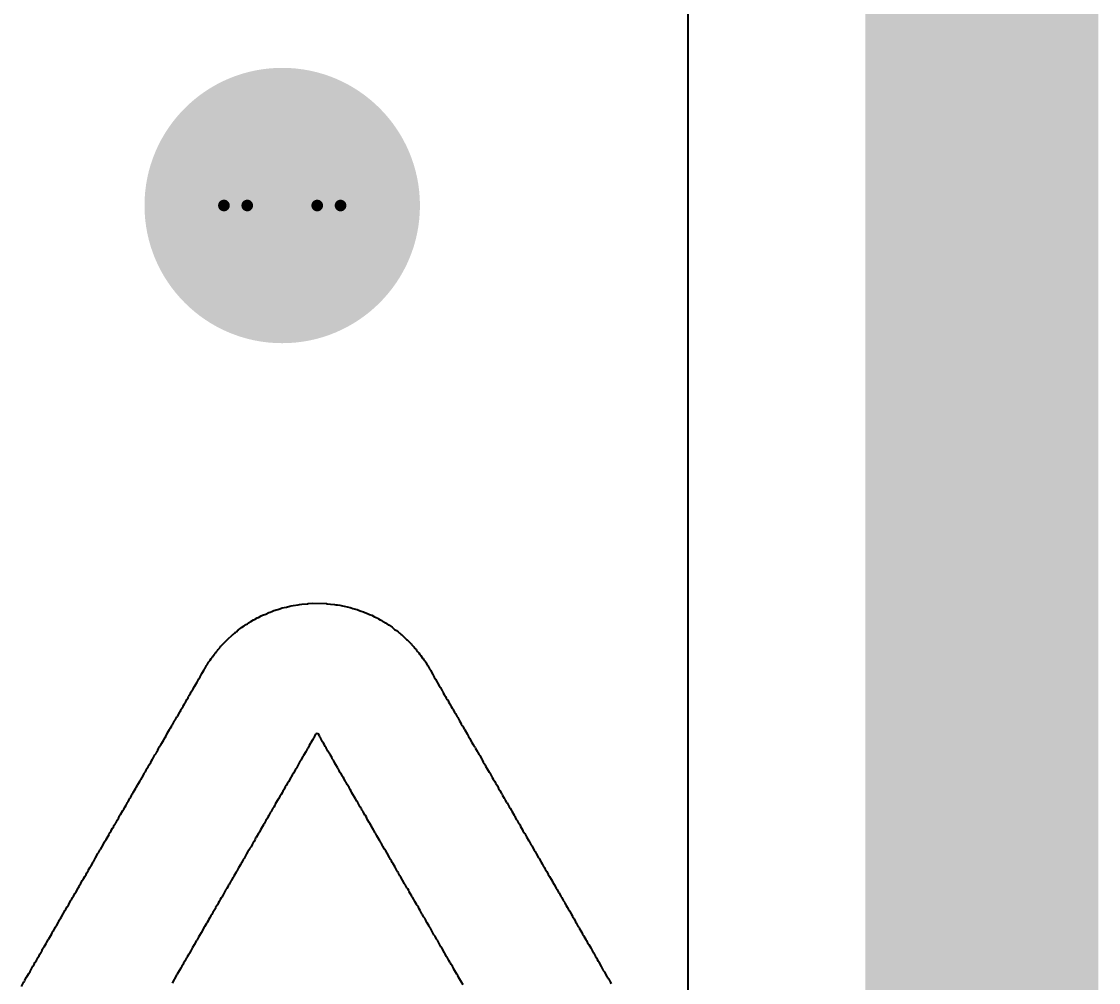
# Model space of a CAD drawing. Header units: inches. Extents: x 0 to 276, y 0 to 124.
# Drawn here: x 43.196 to 47.888, y 17.795 to 21.983 of the extents above; entities that cross this region are included whole.
import ezdxf

# ---------------------------------------------------------------- set-up
doc = ezdxf.new("R2010")
doc.units = ezdxf.units.IN
for name, color, linetype in [('Bottom Layer', 5, 'Continuous'), ('Bottom Overlay', 54, 'Continuous'), ('Drill Drawing', 1, 'Continuous'), ('Top Layer', 1, 'Continuous'), ('Top Overlay', 2, 'Continuous'), ('Via Holes', 16, 'Continuous')]:
    doc.layers.add(name, color=color, linetype=linetype)
doc.styles.add('Arial', font='', dxfattribs={"height": 0.2})
doc.styles.get('Arial').set_extended_font_data('Arial')

msp = doc.modelspace()

# ---------------------------------------------------------------- hatches: boundary and pattern name
at = {"layer": 'Bottom Layer'}
h = msp.add_hatch(color=5, dxfattribs=at)
edge = h.paths.add_edge_path()
edge.add_arc((44.332, 21.1811), 0.6, 0, 360)
at = {"layer": 'Top Layer'}
h = msp.add_hatch(color=1, dxfattribs=at)
edge = h.paths.add_edge_path()
edge.add_arc((44.332, 21.1811), 0.6, 0, 360)
at = {"layer": 'Via Holes'}
h = msp.add_hatch(color=7, dxfattribs=at)
edge = h.paths.add_edge_path()
edge.add_arc((44.332, 21.1811), 0.3, 0, 360)

# ---------------------------------------------------------------- linework, layer by layer
at = {"layer": 'Bottom Layer'}
msp.add_line((46.099, 37.4927), (46.099, 17.4082), dxfattribs=at)
msp.add_lwpolyline([(47.38, 16.0462, 1.016, 1.016, 0), (47.38, 38.7627, 1.016, 1.016, 0)], format="xyseb", dxfattribs=at)
at = {"layer": 'Drill Drawing'}
for points in [[(44.586, 21.1811, 0.0508, 0.0508, 1), (44.078, 21.1811, 0.0508, 0.0508, 1)], [(44.4844, 21.1811, 0.0508, 0.0508, 1), (44.1796, 21.1811, 0.0508, 0.0508, 1)], [(44.0653, 21.1811, 0.0254, 0.0254, 1), (44.0907, 21.1811, 0.0254, 0.0254, 1)], [(44.1669, 21.1811, 0.0254, 0.0254, 1), (44.1923, 21.1811, 0.0254, 0.0254, 1)], [(44.4717, 21.1811, 0.0254, 0.0254, 1), (44.4971, 21.1811, 0.0254, 0.0254, 1)], [(44.5733, 21.1811, 0.0254, 0.0254, 1), (44.5987, 21.1811, 0.0254, 0.0254, 1)]]:
    msp.add_lwpolyline(points, format="xyseb", close=True, dxfattribs=at)
at = {"layer": 'Top Overlay'}
for p, q in [((44.3213, 19.4227), (44.3315, 19.4272)), ((44.3315, 19.4272), (44.3405, 19.4294)), ((44.3405, 19.4294), (44.3511, 19.4311)), ((44.3511, 19.4311), (44.3646, 19.4345)), ((44.3646, 19.4345), (44.3708, 19.4362)), ((44.3708, 19.4362), (44.3798, 19.4384)), ((44.3798, 19.4384), (44.4017, 19.4412)), ((44.4017, 19.4412), (44.4074, 19.4424)), ((44.4074, 19.4424), (44.4175, 19.4435)), ((44.4175, 19.4435), (44.4417, 19.4452)), ((44.4417, 19.4452), (44.445, 19.4463)), ((44.445, 19.4463), (44.463, 19.4474)), ((44.463, 19.4474), (44.5249, 19.4463)), ((44.5249, 19.4463), (44.5282, 19.4452)), ((44.5282, 19.4452), (44.5429, 19.444)), ((44.5429, 19.444), (44.5603, 19.4424)), ((44.5603, 19.4424), (44.5659, 19.4412)), ((44.5659, 19.4412), (44.5727, 19.4401)), ((44.5727, 19.4401), (44.5828, 19.439)), ((44.5828, 19.439), (44.5952, 19.4367)), ((44.5952, 19.4367), (44.6013, 19.435)), ((44.6013, 19.435), (44.6148, 19.4317)), ((44.6148, 19.4317), (44.6283, 19.4294)), ((44.6283, 19.4294), (44.6328, 19.4283)), ((44.6328, 19.4283), (44.6401, 19.4255)), ((44.6401, 19.4255), (44.6458, 19.4232)), ((44.2111, 19.3766), (44.2134, 19.3788)), ((44.2134, 19.3788), (44.2156, 19.3799)), ((44.2156, 19.3799), (44.2224, 19.3844)), ((44.2224, 19.3844), (44.2286, 19.3861)), ((44.2286, 19.3861), (44.2398, 19.3929)), ((44.2398, 19.3929), (44.246, 19.3957)), ((44.246, 19.3957), (44.2601, 19.4007)), ((44.2601, 19.4007), (44.2741, 19.4069)), ((44.2741, 19.4069), (44.2797, 19.4092)), ((44.2797, 19.4092), (44.287, 19.412)), ((44.287, 19.412), (44.296, 19.4154)), ((44.296, 19.4154), (44.3017, 19.4176)), ((44.3017, 19.4176), (44.3062, 19.4187)), ((44.3062, 19.4187), (44.3123, 19.4204)), ((44.3123, 19.4204), (44.3213, 19.4227)), ((44.6458, 19.4232), (44.6508, 19.4215)), ((44.6508, 19.4215), (44.6581, 19.4199)), ((44.6581, 19.4199), (44.6643, 19.4182)), ((44.6643, 19.4182), (44.6756, 19.4137)), ((44.6756, 19.4137), (44.6862, 19.4097)), ((44.6862, 19.4097), (44.6919, 19.4075)), ((44.6919, 19.4075), (44.7042, 19.403)), ((44.7042, 19.403), (44.7115, 19.3991)), ((44.7115, 19.3991), (44.7222, 19.3951)), ((44.7222, 19.3951), (44.7335, 19.3884)), ((44.7335, 19.3884), (44.7481, 19.3828)), ((44.7481, 19.3828), (44.7498, 19.3811)), ((44.7498, 19.3811), (44.752, 19.3799)), ((44.752, 19.3799), (44.7588, 19.3754)), ((44.1324, 19.3237), (44.1392, 19.3305)), ((44.1392, 19.3305), (44.1414, 19.3316)), ((44.1414, 19.3316), (44.1493, 19.3372)), ((44.1493, 19.3372), (44.1527, 19.3406)), ((44.1527, 19.3406), (44.1549, 19.3417)), ((44.1549, 19.3417), (44.1656, 19.349)), ((44.1656, 19.349), (44.1707, 19.353)), ((44.1707, 19.353), (44.1808, 19.3586)), ((44.1808, 19.3586), (44.183, 19.3608)), ((44.183, 19.3608), (44.1853, 19.362)), ((44.1853, 19.362), (44.1954, 19.3676)), ((44.1954, 19.3676), (44.2066, 19.3754)), ((44.2066, 19.3754), (44.2111, 19.3766)), ((44.7588, 19.3754), (44.7633, 19.3743)), ((44.7633, 19.3743), (44.7655, 19.3721)), ((44.7655, 19.3721), (44.7678, 19.3709)), ((44.7678, 19.3709), (44.77, 19.3687)), ((44.77, 19.3687), (44.7723, 19.3676)), ((44.7723, 19.3676), (44.7824, 19.362)), ((44.7824, 19.362), (44.7936, 19.3541)), ((44.7936, 19.3541), (44.7959, 19.353)), ((44.7959, 19.353), (44.8105, 19.3428)), ((44.8105, 19.3428), (44.8127, 19.3417)), ((44.8127, 19.3417), (44.8189, 19.3367)), ((44.8189, 19.3367), (44.8217, 19.3338)), ((44.8217, 19.3338), (44.8296, 19.3293)), ((44.0745, 19.2714), (44.0931, 19.29)), ((44.0931, 19.29), (44.0953, 19.2911)), ((44.0953, 19.2911), (44.1133, 19.3091)), ((44.1133, 19.3091), (44.1156, 19.3102)), ((44.1156, 19.3102), (44.1178, 19.3125)), ((44.1178, 19.3125), (44.1201, 19.3136)), ((44.1201, 19.3136), (44.1257, 19.3192)), ((44.1257, 19.3192), (44.1279, 19.3203)), ((44.1279, 19.3203), (44.1302, 19.3226)), ((44.1302, 19.3226), (44.1324, 19.3237)), ((44.8296, 19.3293), (44.8364, 19.3226)), ((44.8364, 19.3226), (44.8386, 19.3215)), ((44.8386, 19.3215), (44.8409, 19.3192)), ((44.8409, 19.3192), (44.8431, 19.3181)), ((44.8431, 19.3181), (44.8487, 19.3125)), ((44.8487, 19.3125), (44.851, 19.3114)), ((44.851, 19.3114), (44.8572, 19.3063)), ((44.8572, 19.3063), (44.8735, 19.29)), ((44.8735, 19.29), (44.8757, 19.2889)), ((44.8757, 19.2889), (44.8943, 19.2703)), ((44.0408, 19.2309), (44.0458, 19.2371)), ((44.0458, 19.2371), (44.0498, 19.2411)), ((44.0498, 19.2411), (44.0509, 19.2433)), ((44.0509, 19.2433), (44.0532, 19.2456)), ((44.0532, 19.2456), (44.0543, 19.2478)), ((44.0543, 19.2478), (44.0599, 19.2534)), ((44.0599, 19.2534), (44.061, 19.2557)), ((44.061, 19.2557), (44.0633, 19.2579)), ((44.0633, 19.2579), (44.0644, 19.2602)), ((44.0644, 19.2602), (44.0734, 19.2692)), ((44.0734, 19.2692), (44.0745, 19.2714)), ((44.8943, 19.2703), (44.8954, 19.2681)), ((44.8954, 19.2681), (44.9044, 19.2591)), ((44.9044, 19.2591), (44.9055, 19.2568)), ((44.9055, 19.2568), (44.9078, 19.2546)), ((44.9078, 19.2546), (44.9089, 19.2523)), ((44.9089, 19.2523), (44.9156, 19.2456)), ((44.9156, 19.2456), (44.9168, 19.2433)), ((44.9168, 19.2433), (44.9218, 19.2371)), ((44.9218, 19.2371), (44.9257, 19.2332)), ((44.0059, 19.1815), (44.0115, 19.1916)), ((44.0115, 19.1916), (44.0149, 19.195)), ((44.0149, 19.195), (44.016, 19.1972)), ((44.016, 19.1972), (44.0183, 19.1995)), ((44.0183, 19.1995), (44.0228, 19.2073)), ((44.0228, 19.2073), (44.0273, 19.2118)), ((44.0273, 19.2118), (44.0284, 19.2141)), ((44.0284, 19.2141), (44.0357, 19.2248)), ((44.0357, 19.2248), (44.0397, 19.2287)), ((44.0397, 19.2287), (44.0408, 19.2309)), ((44.9257, 19.2332), (44.9269, 19.2309)), ((44.9269, 19.2309), (44.9319, 19.2248)), ((44.9319, 19.2248), (44.9347, 19.222)), ((44.9347, 19.222), (44.9359, 19.2197)), ((44.9359, 19.2197), (44.9432, 19.209)), ((44.9432, 19.209), (44.946, 19.2062)), ((44.946, 19.2062), (44.9471, 19.204)), ((44.9471, 19.204), (44.9527, 19.1961)), ((44.9527, 19.1961), (44.9539, 19.1938)), ((44.9539, 19.1938), (44.9572, 19.1905)), ((44.9572, 19.1905), (44.964, 19.1781)), ((43.9823, 19.141), (43.9913, 19.1579)), ((43.9913, 19.1579), (43.9936, 19.1601)), ((43.9936, 19.1601), (43.9947, 19.1624)), ((43.9947, 19.1624), (44.0026, 19.177)), ((44.0026, 19.177), (44.0048, 19.1792)), ((44.0048, 19.1792), (44.0059, 19.1815)), ((44.964, 19.1781), (44.9662, 19.1758)), ((44.9662, 19.1758), (44.9674, 19.1736)), ((44.9674, 19.1736), (44.9752, 19.159)), ((44.9752, 19.159), (44.9775, 19.1567)), ((44.9775, 19.1567), (44.9876, 19.1376)), ((43.9542, 19.0915), (43.9609, 19.1039)), ((43.9609, 19.1039), (43.9688, 19.1185)), ((43.9688, 19.1185), (43.9744, 19.1264)), ((43.9744, 19.1264), (43.9823, 19.141)), ((44.9876, 19.1376), (44.9943, 19.1253)), ((44.9943, 19.1253), (45, 19.1174)), ((45, 19.1174), (45.0157, 19.0881)), ((43.9272, 19.0465), (43.9328, 19.0544)), ((43.9328, 19.0544), (43.9356, 19.0617)), ((43.9356, 19.0617), (43.9385, 19.0657)), ((43.9385, 19.0657), (43.943, 19.0724)), ((43.943, 19.0724), (43.9497, 19.0848)), ((43.9497, 19.0848), (43.9542, 19.0915)), ((45.0157, 19.0881), (45.0213, 19.0803)), ((45.0213, 19.0803), (45.0292, 19.0657)), ((45.0292, 19.0657), (45.0314, 19.0634)), ((45.0314, 19.0634), (45.0337, 19.0578)), ((45.0337, 19.0578), (45.0382, 19.0499)), ((45.0382, 19.0499), (45.0438, 19.042)), ((43.9002, 18.9971), (43.9013, 19.0016)), ((43.9013, 19.0016), (43.9058, 19.0094)), ((43.9058, 19.0094), (43.9092, 19.0128)), ((43.9092, 19.0128), (43.9115, 19.0184)), ((43.9115, 19.0184), (43.9171, 19.0285)), ((43.9171, 19.0285), (43.9216, 19.0353)), ((43.9216, 19.0353), (43.9244, 19.0426)), ((43.9244, 19.0426), (43.9261, 19.0443)), ((43.9261, 19.0443), (43.9272, 19.0465)), ((45.0438, 19.042), (45.0466, 19.0347)), ((45.0466, 19.0347), (45.0511, 19.028)), ((45.0511, 19.028), (45.0528, 19.0263)), ((45.0528, 19.0263), (45.0562, 19.0184)), ((45.0562, 19.0184), (45.0607, 19.0106)), ((45.0607, 19.0106), (45.0629, 19.0083)), ((45.0629, 19.0083), (45.0674, 18.9982)), ((43.8755, 18.9543), (43.8856, 18.9734)), ((43.8856, 18.9734), (43.8879, 18.9757)), ((43.8879, 18.9757), (43.8912, 18.9836)), ((43.8912, 18.9836), (43.8924, 18.9858)), ((43.8924, 18.9858), (43.9002, 18.9971)), ((45.0674, 18.9982), (45.0719, 18.9903)), ((45.0719, 18.9903), (45.0742, 18.9881)), ((45.0742, 18.9881), (45.0753, 18.9858)), ((45.0753, 18.9858), (45.0821, 18.9734)), ((45.0821, 18.9734), (45.0865, 18.9667)), ((45.0865, 18.9667), (45.0944, 18.9521)), ((43.844, 18.9015), (43.8507, 18.9138)), ((43.8507, 18.9138), (43.853, 18.9161)), ((43.853, 18.9161), (43.8541, 18.9183)), ((43.8541, 18.9183), (43.8631, 18.9352)), ((43.8631, 18.9352), (43.8654, 18.9375)), ((43.8654, 18.9375), (43.8732, 18.9521)), ((43.8732, 18.9521), (43.8755, 18.9543)), ((45.0944, 18.9521), (45.0967, 18.9498)), ((45.0967, 18.9498), (45.1045, 18.9352)), ((45.1045, 18.9352), (45.109, 18.9285)), ((45.109, 18.9285), (45.1119, 18.9212)), ((45.1119, 18.9212), (45.1163, 18.9144)), ((45.1163, 18.9144), (45.118, 18.9127)), ((45.118, 18.9127), (45.1192, 18.9105)), ((45.1192, 18.9105), (45.1259, 18.8981)), ((43.8159, 18.8531), (43.8215, 18.8632)), ((43.8215, 18.8632), (43.826, 18.87)), ((43.826, 18.87), (43.8328, 18.8824)), ((43.8328, 18.8824), (43.8406, 18.897)), ((43.8406, 18.897), (43.8429, 18.8992)), ((43.8429, 18.8992), (43.844, 18.9015)), ((44.4703, 18.8621), (44.4647, 18.8542)), ((44.4715, 18.8644), (44.4703, 18.8621)), ((44.476, 18.8756), (44.4715, 18.8644)), ((44.4799, 18.8784), (44.476, 18.8756)), ((44.4844, 18.8796), (44.4799, 18.8784)), ((44.49, 18.8773), (44.4844, 18.8796)), ((44.4939, 18.87), (44.49, 18.8773)), ((44.4962, 18.8644), (44.4939, 18.87)), ((44.4996, 18.8587), (44.4962, 18.8644)), ((45.1259, 18.8981), (45.1282, 18.8959)), ((45.1282, 18.8959), (45.1372, 18.879)), ((45.1372, 18.879), (45.1439, 18.8666)), ((45.1439, 18.8666), (45.1495, 18.8587)), ((43.79, 18.807), (43.7934, 18.8149)), ((43.7934, 18.8149), (43.7979, 18.8228)), ((43.7979, 18.8228), (43.8001, 18.825)), ((43.8001, 18.825), (43.8013, 18.8273)), ((43.8013, 18.8273), (43.8069, 18.8374)), ((43.8069, 18.8374), (43.8125, 18.8453)), ((43.8125, 18.8453), (43.8159, 18.8531)), ((44.4422, 18.8149), (44.4344, 18.8003)), ((44.4445, 18.8171), (44.4422, 18.8149)), ((44.4501, 18.8273), (44.4445, 18.8171)), ((44.4535, 18.8351), (44.4501, 18.8273)), ((44.4557, 18.8374), (44.4535, 18.8351)), ((44.4647, 18.8542), (44.4557, 18.8374)), ((44.5074, 18.8441), (44.4996, 18.8587)), ((44.5119, 18.8374), (44.5074, 18.8441)), ((44.5159, 18.8312), (44.5119, 18.8374)), ((44.5187, 18.8239), (44.5159, 18.8312)), ((44.5232, 18.8171), (44.5187, 18.8239)), ((44.5311, 18.8025), (44.5232, 18.8171)), ((45.1495, 18.8587), (45.1529, 18.8509)), ((45.1529, 18.8509), (45.1585, 18.8408)), ((45.1585, 18.8408), (45.163, 18.834)), ((45.163, 18.834), (45.1686, 18.8239)), ((45.1686, 18.8239), (45.172, 18.8205)), ((45.172, 18.8205), (45.1743, 18.8149)), ((45.1743, 18.8149), (45.181, 18.8025)), ((43.7625, 18.7615), (43.7664, 18.7677)), ((43.7664, 18.7677), (43.7687, 18.7699)), ((43.7687, 18.7699), (43.7777, 18.7868)), ((43.7777, 18.7868), (43.7822, 18.7935)), ((43.7822, 18.7935), (43.7844, 18.7991)), ((43.7844, 18.7991), (43.79, 18.807)), ((44.422, 18.78), (44.413, 18.7632)), ((44.4231, 18.7823), (44.422, 18.78)), ((44.4254, 18.7845), (44.4231, 18.7823)), ((44.4344, 18.8003), (44.4254, 18.7845)), ((44.5367, 18.7947), (44.5311, 18.8025)), ((44.5417, 18.7851), (44.5367, 18.7947)), ((44.549, 18.7744), (44.5417, 18.7851)), ((44.5502, 18.7699), (44.549, 18.7744)), ((44.5547, 18.7632), (44.5502, 18.7699)), ((45.181, 18.8025), (45.1844, 18.7969)), ((45.1844, 18.7969), (45.19, 18.7868)), ((45.19, 18.7868), (45.1923, 18.7845)), ((45.1923, 18.7845), (45.2012, 18.7677)), ((45.2012, 18.7677), (45.2035, 18.7654)), ((43.736, 18.7126), (43.7394, 18.7204)), ((43.7394, 18.7204), (43.7439, 18.7283)), ((43.7439, 18.7283), (43.7484, 18.7351)), ((43.7484, 18.7351), (43.7507, 18.7407)), ((43.7507, 18.7407), (43.7518, 18.7429)), ((43.7518, 18.7429), (43.7597, 18.7542)), ((43.7597, 18.7542), (43.7625, 18.7615)), ((44.3894, 18.7238), (44.3804, 18.7069)), ((44.3905, 18.7261), (44.3894, 18.7238)), ((44.3939, 18.7294), (44.3905, 18.7261)), ((44.4017, 18.744), (44.3939, 18.7294)), ((44.4107, 18.7609), (44.4017, 18.744)), ((44.413, 18.7632), (44.4107, 18.7609)), ((44.5614, 18.7508), (44.5547, 18.7632)), ((44.5659, 18.744), (44.5614, 18.7508)), ((44.5727, 18.7317), (44.5659, 18.744)), ((44.5738, 18.7294), (44.5727, 18.7317)), ((44.576, 18.7272), (44.5738, 18.7294)), ((44.5805, 18.7193), (44.576, 18.7272)), ((45.2035, 18.7654), (45.208, 18.7553)), ((45.208, 18.7553), (45.2114, 18.7497)), ((45.2114, 18.7497), (45.217, 18.7418)), ((45.217, 18.7418), (45.2181, 18.7373)), ((45.2181, 18.7373), (45.2254, 18.7266)), ((45.2254, 18.7266), (45.2333, 18.7109)), ((43.7034, 18.6575), (43.7124, 18.6743)), ((43.7124, 18.6743), (43.7147, 18.6766)), ((43.7147, 18.6766), (43.7158, 18.6788)), ((43.7158, 18.6788), (43.7214, 18.689)), ((43.7214, 18.689), (43.7271, 18.6979)), ((43.7271, 18.6979), (43.7299, 18.7053)), ((43.7299, 18.7053), (43.7316, 18.7069)), ((43.7316, 18.7069), (43.7327, 18.7092)), ((43.7327, 18.7092), (43.736, 18.7126)), ((44.3691, 18.689), (44.359, 18.6698)), ((44.3714, 18.6912), (44.3691, 18.689)), ((44.377, 18.7013), (44.3714, 18.6912)), ((44.3804, 18.7069), (44.377, 18.7013)), ((44.585, 18.7092), (44.5805, 18.7193)), ((44.5873, 18.7069), (44.585, 18.7092)), ((44.594, 18.6946), (44.5873, 18.7069)), ((44.5952, 18.6923), (44.594, 18.6946)), ((44.5974, 18.6901), (44.5952, 18.6923)), ((44.6019, 18.6822), (44.5974, 18.6901)), ((44.6064, 18.6721), (44.6019, 18.6822)), ((45.2333, 18.7109), (45.2361, 18.7081)), ((45.2361, 18.7081), (45.2372, 18.7058)), ((45.2372, 18.7058), (45.2462, 18.689)), ((45.2462, 18.689), (45.2507, 18.6811)), ((45.2507, 18.6811), (45.258, 18.6704)), ((43.6832, 18.6226), (43.6899, 18.635)), ((43.6899, 18.635), (43.6944, 18.6417)), ((43.6944, 18.6417), (43.6967, 18.6473)), ((43.6967, 18.6473), (43.7012, 18.6552)), ((43.7012, 18.6552), (43.7034, 18.6575)), ((44.3343, 18.6282), (44.3315, 18.6209)), ((44.3388, 18.635), (44.3343, 18.6282)), ((44.3455, 18.6473), (44.3388, 18.635)), ((44.3489, 18.653), (44.3455, 18.6473)), ((44.3545, 18.6631), (44.3489, 18.653)), ((44.359, 18.6698), (44.3545, 18.6631)), ((44.6086, 18.6698), (44.6064, 18.6721)), ((44.6154, 18.6575), (44.6086, 18.6698)), ((44.621, 18.6496), (44.6154, 18.6575)), ((44.6233, 18.644), (44.621, 18.6496)), ((44.6283, 18.6355), (44.6233, 18.644)), ((44.6328, 18.6288), (44.6283, 18.6355)), ((44.6356, 18.6215), (44.6328, 18.6288)), ((45.258, 18.6704), (45.2608, 18.6642)), ((45.2608, 18.6642), (45.262, 18.662)), ((45.262, 18.662), (45.2693, 18.6513)), ((45.2693, 18.6513), (45.2743, 18.6406)), ((45.2743, 18.6406), (45.28, 18.6316)), ((45.28, 18.6316), (45.2867, 18.6192)), ((43.6517, 18.5675), (43.6585, 18.5799)), ((43.6585, 18.5799), (43.6607, 18.5821)), ((43.6607, 18.5821), (43.6652, 18.5922)), ((43.6652, 18.5922), (43.6686, 18.5979)), ((43.6686, 18.5979), (43.6708, 18.6001)), ((43.6708, 18.6001), (43.672, 18.6024)), ((43.672, 18.6024), (43.6753, 18.6102)), ((43.6753, 18.6102), (43.6798, 18.6181)), ((43.6798, 18.6181), (43.6821, 18.6204)), ((43.6821, 18.6204), (43.6832, 18.6226)), ((44.314, 18.5934), (44.3062, 18.5788)), ((44.3163, 18.5956), (44.314, 18.5934)), ((44.3219, 18.6057), (44.3163, 18.5956)), ((44.327, 18.6142), (44.3219, 18.6057)), ((44.3315, 18.6209), (44.327, 18.6142)), ((44.6401, 18.6147), (44.6356, 18.6215)), ((44.6469, 18.6024), (44.6401, 18.6147)), ((44.6514, 18.5956), (44.6469, 18.6024)), ((44.657, 18.5855), (44.6514, 18.5956)), ((44.6615, 18.5788), (44.657, 18.5855)), ((45.2867, 18.6192), (45.2901, 18.6159)), ((45.2901, 18.6159), (45.2923, 18.6102)), ((45.2923, 18.6102), (45.2991, 18.5979)), ((45.2991, 18.5979), (45.3013, 18.5956)), ((45.3013, 18.5956), (45.3036, 18.59)), ((45.3036, 18.59), (45.3092, 18.5799)), ((45.3092, 18.5799), (45.3114, 18.5776)), ((43.6281, 18.527), (43.6371, 18.5439)), ((43.6371, 18.5439), (43.6416, 18.5506)), ((43.6416, 18.5506), (43.6472, 18.5608)), ((43.6472, 18.5608), (43.6517, 18.5675)), ((44.2814, 18.5371), (44.2736, 18.5225)), ((44.2837, 18.5394), (44.2814, 18.5371)), ((44.2915, 18.554), (44.2837, 18.5394)), ((44.2927, 18.5563), (44.2915, 18.554)), ((44.2949, 18.5585), (44.2927, 18.5563)), ((44.2994, 18.5664), (44.2949, 18.5585)), ((44.3017, 18.572), (44.2994, 18.5664)), ((44.3062, 18.5788), (44.3017, 18.572)), ((44.6705, 18.5619), (44.6615, 18.5788)), ((44.6716, 18.5596), (44.6705, 18.5619)), ((44.6739, 18.5574), (44.6716, 18.5596)), ((44.675, 18.5551), (44.6739, 18.5574)), ((44.6767, 18.5535), (44.675, 18.5551)), ((44.6795, 18.5461), (44.6767, 18.5535)), ((44.684, 18.5394), (44.6795, 18.5461)), ((44.6919, 18.5248), (44.684, 18.5394)), ((45.3114, 18.5776), (45.3204, 18.5608)), ((45.3204, 18.5608), (45.3249, 18.554)), ((45.3249, 18.554), (45.3306, 18.5439)), ((45.3306, 18.5439), (45.3328, 18.5416)), ((45.3328, 18.5416), (45.3418, 18.5248)), ((43.5989, 18.4787), (43.6045, 18.4865)), ((43.6045, 18.4865), (43.6067, 18.4888)), ((43.6067, 18.4888), (43.6146, 18.5034)), ((43.6146, 18.5034), (43.6191, 18.5102)), ((43.6191, 18.5102), (43.623, 18.5208)), ((43.623, 18.5208), (43.6247, 18.5225)), ((43.6247, 18.5225), (43.6259, 18.5248)), ((43.6259, 18.5248), (43.6281, 18.527)), ((44.2533, 18.4865), (44.2511, 18.4843)), ((44.2578, 18.4944), (44.2533, 18.4865)), ((44.2606, 18.5006), (44.2578, 18.4944)), ((44.2679, 18.5113), (44.2606, 18.5006)), ((44.2691, 18.5158), (44.2679, 18.5113)), ((44.2736, 18.5225), (44.2691, 18.5158)), ((44.6941, 18.5225), (44.6919, 18.5248)), ((44.6986, 18.5147), (44.6941, 18.5225)), ((44.702, 18.5068), (44.6986, 18.5147)), ((44.7042, 18.5045), (44.702, 18.5068)), ((44.711, 18.4922), (44.7042, 18.5045)), ((44.7138, 18.4871), (44.711, 18.4922)), ((44.7211, 18.4764), (44.7138, 18.4871)), ((45.3418, 18.5248), (45.3463, 18.518)), ((45.3463, 18.518), (45.3474, 18.5135)), ((45.3474, 18.5135), (45.3531, 18.5034)), ((45.3531, 18.5034), (45.3553, 18.5012)), ((45.3553, 18.5012), (45.3632, 18.4865)), ((45.3632, 18.4865), (45.3665, 18.4832)), ((43.573, 18.4326), (43.5775, 18.4393)), ((43.5775, 18.4393), (43.5786, 18.4438)), ((43.5786, 18.4438), (43.582, 18.4472)), ((43.582, 18.4472), (43.5831, 18.4494)), ((43.5831, 18.4494), (43.5854, 18.4517)), ((43.5854, 18.4517), (43.5887, 18.4596)), ((43.5887, 18.4596), (43.5932, 18.4674)), ((43.5932, 18.4674), (43.5977, 18.4742)), ((43.5977, 18.4742), (43.5989, 18.4787)), ((44.228, 18.4444), (44.2185, 18.4269)), ((44.2331, 18.4506), (44.228, 18.4444)), ((44.2342, 18.4528), (44.2331, 18.4506)), ((44.2376, 18.4607), (44.2342, 18.4528)), ((44.2421, 18.4674), (44.2376, 18.4607)), ((44.2499, 18.482), (44.2421, 18.4674)), ((44.2511, 18.4843), (44.2499, 18.482)), ((44.7222, 18.4719), (44.7211, 18.4764)), ((44.7301, 18.4607), (44.7222, 18.4719)), ((44.7312, 18.4584), (44.7301, 18.4607)), ((44.7357, 18.4483), (44.7312, 18.4584)), ((44.738, 18.4461), (44.7357, 18.4483)), ((44.7447, 18.4337), (44.738, 18.4461)), ((45.3665, 18.4832), (45.3699, 18.4753)), ((45.3699, 18.4753), (45.3744, 18.4674)), ((45.3744, 18.4674), (45.3789, 18.4607)), ((45.3789, 18.4607), (45.38, 18.4562)), ((45.38, 18.4562), (45.3873, 18.4455)), ((45.3873, 18.4455), (45.389, 18.4438)), ((45.389, 18.4438), (45.3969, 18.4292)), ((43.5404, 18.3741), (43.5516, 18.3955)), ((43.5516, 18.3955), (43.5584, 18.4078)), ((43.5584, 18.4078), (43.5651, 18.418)), ((43.5651, 18.418), (43.573, 18.4326)), ((44.2016, 18.3966), (44.196, 18.3865)), ((44.205, 18.4045), (44.2016, 18.3966)), ((44.2061, 18.4067), (44.205, 18.4045)), ((44.2078, 18.4084), (44.2061, 18.4067)), ((44.2134, 18.4174), (44.2078, 18.4084)), ((44.2162, 18.4247), (44.2134, 18.4174)), ((44.2185, 18.4269), (44.2162, 18.4247)), ((44.7492, 18.4269), (44.7447, 18.4337)), ((44.7571, 18.4123), (44.7492, 18.4269)), ((44.7582, 18.4101), (44.7571, 18.4123)), ((44.7605, 18.4078), (44.7582, 18.4101)), ((44.7616, 18.4056), (44.7605, 18.4078)), ((44.7633, 18.4039), (44.7616, 18.4056)), ((44.7655, 18.3983), (44.7633, 18.4039)), ((44.7683, 18.391), (44.7655, 18.3983)), ((45.3969, 18.4292), (45.4059, 18.4123)), ((45.4059, 18.4123), (45.4082, 18.4101)), ((45.4082, 18.4101), (45.4093, 18.4078)), ((45.4093, 18.4078), (45.4171, 18.3932)), ((45.4171, 18.3932), (45.4194, 18.391)), ((43.519, 18.3381), (43.5291, 18.3572)), ((43.5291, 18.3572), (43.5314, 18.3595)), ((43.5314, 18.3595), (43.5381, 18.3718)), ((43.5381, 18.3718), (43.5404, 18.3741)), ((44.1768, 18.355), (44.1667, 18.3359)), ((44.1825, 18.3651), (44.1768, 18.355)), ((44.187, 18.3718), (44.1825, 18.3651)), ((44.1915, 18.3797), (44.187, 18.3718)), ((44.196, 18.3865), (44.1915, 18.3797)), ((44.7706, 18.3887), (44.7683, 18.391)), ((44.7773, 18.3763), (44.7706, 18.3887)), ((44.7829, 18.3685), (44.7773, 18.3763)), ((44.7886, 18.3584), (44.7829, 18.3685)), ((44.7987, 18.3392), (44.7886, 18.3584)), ((45.4194, 18.391), (45.4295, 18.3718)), ((45.4295, 18.3718), (45.434, 18.3651)), ((45.434, 18.3651), (45.4385, 18.3572)), ((45.4385, 18.3572), (45.4486, 18.3381)), ((43.4954, 18.2976), (43.4977, 18.2999)), ((43.4977, 18.2999), (43.5078, 18.319)), ((43.5078, 18.319), (43.51, 18.3212)), ((43.51, 18.3212), (43.519, 18.3381)), ((44.151, 18.3111), (44.142, 18.2943)), ((44.1521, 18.3134), (44.151, 18.3111)), ((44.1544, 18.3156), (44.1521, 18.3134)), ((44.1622, 18.3302), (44.1544, 18.3156)), ((44.1634, 18.3325), (44.1622, 18.3302)), ((44.1667, 18.3359), (44.1634, 18.3325)), ((44.8043, 18.3314), (44.7987, 18.3392)), ((44.8077, 18.3257), (44.8043, 18.3314)), ((44.8111, 18.3179), (44.8077, 18.3257)), ((44.8144, 18.3145), (44.8111, 18.3179)), ((44.8234, 18.2976), (44.8144, 18.3145)), ((45.4486, 18.3381), (45.4509, 18.3359)), ((45.4509, 18.3359), (45.4599, 18.319)), ((45.4599, 18.319), (45.4644, 18.3122)), ((45.4644, 18.3122), (45.4722, 18.2976)), ((43.4673, 18.2493), (43.4718, 18.2572)), ((43.4718, 18.2572), (43.4774, 18.265)), ((43.4774, 18.265), (43.4802, 18.2723)), ((43.4802, 18.2723), (43.4859, 18.2813)), ((43.4859, 18.2813), (43.4875, 18.283)), ((43.4875, 18.283), (43.4887, 18.2853)), ((43.4887, 18.2853), (43.4954, 18.2976)), ((44.1184, 18.2538), (44.1116, 18.2414)), ((44.1195, 18.256), (44.1184, 18.2538)), ((44.1217, 18.2583), (44.1195, 18.256)), ((44.1307, 18.2751), (44.1217, 18.2583)), ((44.1319, 18.2774), (44.1307, 18.2751)), ((44.1341, 18.2796), (44.1319, 18.2774)), ((44.142, 18.2943), (44.1341, 18.2796)), ((44.8313, 18.283), (44.8234, 18.2976)), ((44.8324, 18.2808), (44.8313, 18.283)), ((44.8347, 18.2785), (44.8324, 18.2808)), ((44.8358, 18.2763), (44.8347, 18.2785)), ((44.838, 18.274), (44.8358, 18.2763)), ((44.8392, 18.2718), (44.838, 18.274)), ((44.8442, 18.26), (44.8392, 18.2718)), ((44.8493, 18.2538), (44.8442, 18.26)), ((44.856, 18.2414), (44.8493, 18.2538)), ((45.4722, 18.2976), (45.4745, 18.2954)), ((45.4745, 18.2954), (45.4779, 18.2875)), ((45.4779, 18.2875), (45.479, 18.2853)), ((45.479, 18.2853), (45.4841, 18.2791)), ((45.4841, 18.2791), (45.4908, 18.2656)), ((45.4908, 18.2656), (45.4964, 18.2566)), ((45.4964, 18.2566), (45.5032, 18.2453)), ((43.4336, 18.1897), (43.4426, 18.2065)), ((43.4426, 18.2065), (43.4448, 18.2088)), ((43.4448, 18.2088), (43.4482, 18.2167)), ((43.4482, 18.2167), (43.4493, 18.2189)), ((43.4493, 18.2189), (43.4549, 18.2268)), ((43.4549, 18.2268), (43.4594, 18.2369)), ((43.4594, 18.2369), (43.4606, 18.2392)), ((43.4606, 18.2392), (43.4662, 18.247)), ((43.4662, 18.247), (43.4673, 18.2493)), ((44.0903, 18.2043), (44.088, 18.2021)), ((44.0948, 18.2122), (44.0903, 18.2043)), ((44.0981, 18.22), (44.0948, 18.2122)), ((44.1004, 18.2223), (44.0981, 18.22)), ((44.1094, 18.2392), (44.1004, 18.2223)), ((44.1116, 18.2414), (44.1094, 18.2392)), ((44.865, 18.2245), (44.856, 18.2414)), ((44.8673, 18.2223), (44.865, 18.2245)), ((44.8751, 18.2077), (44.8673, 18.2223)), ((44.8763, 18.2054), (44.8751, 18.2077)), ((44.8785, 18.2032), (44.8763, 18.2054)), ((45.5032, 18.2453), (45.5077, 18.2386)), ((45.5077, 18.2386), (45.5099, 18.233)), ((45.5099, 18.233), (45.5167, 18.2217)), ((45.5167, 18.2217), (45.5251, 18.2065)), ((45.5251, 18.2065), (45.5296, 18.1998)), ((43.4133, 18.1548), (43.4167, 18.1627)), ((43.4167, 18.1627), (43.4178, 18.1649)), ((43.4178, 18.1649), (43.4229, 18.1711)), ((43.4229, 18.1711), (43.4296, 18.1846)), ((43.4296, 18.1846), (43.4336, 18.1897)), ((44.0655, 18.1638), (44.0621, 18.1559)), ((44.0689, 18.1672), (44.0655, 18.1638)), ((44.0745, 18.1773), (44.0689, 18.1672)), ((44.0779, 18.1829), (44.0745, 18.1773)), ((44.0869, 18.1998), (44.0779, 18.1829)), ((44.088, 18.2021), (44.0869, 18.1998)), ((44.883, 18.1953), (44.8785, 18.2032)), ((44.8853, 18.1897), (44.883, 18.1953)), ((44.8898, 18.1829), (44.8853, 18.1897)), ((44.8965, 18.1706), (44.8898, 18.1829)), ((44.8976, 18.1683), (44.8965, 18.1706)), ((44.8999, 18.1661), (44.8976, 18.1683)), ((44.9055, 18.1559), (44.8999, 18.1661)), ((45.5296, 18.1998), (45.5363, 18.1874)), ((45.5363, 18.1874), (45.5386, 18.1852)), ((45.5386, 18.1852), (45.5408, 18.1796)), ((45.5408, 18.1796), (45.5465, 18.1694)), ((45.5465, 18.1694), (45.5487, 18.1672)), ((45.5487, 18.1672), (45.5498, 18.1649)), ((45.5498, 18.1649), (45.5566, 18.1526)), ((43.3863, 18.1098), (43.3886, 18.1121)), ((43.3886, 18.1121), (43.3897, 18.1143)), ((43.3897, 18.1143), (43.3953, 18.1245)), ((43.3953, 18.1245), (43.401, 18.1323)), ((43.401, 18.1323), (43.4021, 18.1346)), ((43.4021, 18.1346), (43.4055, 18.1425)), ((43.4055, 18.1425), (43.4111, 18.1526)), ((43.4111, 18.1526), (43.4133, 18.1548)), ((44.0408, 18.1177), (44.0295, 18.0997)), ((44.0419, 18.1222), (44.0408, 18.1177)), ((44.0498, 18.1335), (44.0419, 18.1222)), ((44.0509, 18.1357), (44.0498, 18.1335)), ((44.0532, 18.1413), (44.0509, 18.1357)), ((44.0577, 18.1481), (44.0532, 18.1413)), ((44.0621, 18.1559), (44.0577, 18.1481)), ((44.9078, 18.1503), (44.9055, 18.1559)), ((44.91, 18.1481), (44.9078, 18.1503)), ((44.9179, 18.1335), (44.91, 18.1481)), ((44.919, 18.1312), (44.9179, 18.1335)), ((44.9207, 18.1295), (44.919, 18.1312)), ((44.9252, 18.1228), (44.9207, 18.1295)), ((44.928, 18.1155), (44.9252, 18.1228)), ((44.9325, 18.1087), (44.928, 18.1155)), ((45.5566, 18.1526), (45.5611, 18.1458)), ((45.5611, 18.1458), (45.5633, 18.1402)), ((45.5633, 18.1402), (45.569, 18.1301)), ((45.569, 18.1301), (45.5734, 18.1233)), ((45.5734, 18.1233), (45.5791, 18.1132)), ((45.5791, 18.1132), (45.5836, 18.1065)), ((43.3593, 18.0604), (43.3622, 18.0677)), ((43.3622, 18.0677), (43.3661, 18.0739)), ((43.3661, 18.0739), (43.3706, 18.0806)), ((43.3706, 18.0806), (43.3863, 18.1098)), ((44.0093, 18.0637), (44.0048, 18.0559)), ((44.0104, 18.0682), (44.0093, 18.0637)), ((44.0149, 18.075), (44.0104, 18.0682)), ((44.0205, 18.0851), (44.0149, 18.075)), ((44.025, 18.0919), (44.0205, 18.0851)), ((44.0295, 18.0997), (44.025, 18.0919)), ((44.9404, 18.0941), (44.9325, 18.1087)), ((44.9426, 18.0919), (44.9404, 18.0941)), ((44.9482, 18.0817), (44.9426, 18.0919)), ((44.9527, 18.075), (44.9482, 18.0817)), ((44.9572, 18.0671), (44.9527, 18.075)), ((44.9606, 18.0592), (44.9572, 18.0671)), ((45.5836, 18.1065), (45.5903, 18.0941)), ((45.5903, 18.0941), (45.5948, 18.0874)), ((45.5948, 18.0874), (45.5959, 18.0829)), ((45.5959, 18.0829), (45.6032, 18.0722)), ((45.6032, 18.0722), (45.61, 18.0587)), ((43.3301, 18.012), (43.3346, 18.0199)), ((43.3346, 18.0199), (43.3369, 18.0221)), ((43.3369, 18.0221), (43.3447, 18.0368)), ((43.3447, 18.0368), (43.347, 18.039)), ((43.347, 18.039), (43.3481, 18.0413)), ((43.3481, 18.0413), (43.3571, 18.0581)), ((43.3571, 18.0581), (43.3593, 18.0604)), ((43.9902, 18.0334), (43.9789, 18.012)), ((43.9936, 18.0368), (43.9902, 18.0334)), ((44.0014, 18.0514), (43.9936, 18.0368)), ((44.0026, 18.0536), (44.0014, 18.0514)), ((44.0048, 18.0559), (44.0026, 18.0536)), ((44.9617, 18.057), (44.9606, 18.0592)), ((44.964, 18.0547), (44.9617, 18.057)), ((44.9719, 18.0401), (44.964, 18.0547)), ((44.973, 18.0379), (44.9719, 18.0401)), ((44.9764, 18.0345), (44.973, 18.0379)), ((44.9853, 18.0176), (44.9764, 18.0345)), ((44.9932, 18.003), (44.9853, 18.0176)), ((45.61, 18.0587), (45.6128, 18.0547)), ((45.6128, 18.0547), (45.6218, 18.0379)), ((45.6218, 18.0379), (45.6252, 18.0345)), ((45.6252, 18.0345), (45.6263, 18.0323)), ((45.6263, 18.0323), (45.633, 18.0199)), ((45.633, 18.0199), (45.6375, 18.0131)), ((43.3031, 17.9648), (43.3065, 17.9704)), ((43.3065, 17.9704), (43.3121, 17.9805)), ((43.3121, 17.9805), (43.3144, 17.9828)), ((43.3144, 17.9828), (43.3155, 17.985)), ((43.3155, 17.985), (43.3234, 17.9996)), ((43.3234, 17.9996), (43.3279, 18.0064)), ((43.3279, 18.0064), (43.3301, 18.012)), ((43.9587, 17.9783), (43.9486, 17.9592)), ((43.9609, 17.9805), (43.9587, 17.9783)), ((43.9677, 17.9929), (43.9609, 17.9805)), ((43.9722, 17.9996), (43.9677, 17.9929)), ((43.9789, 18.012), (43.9722, 17.9996)), ((44.9977, 17.9963), (44.9932, 18.003)), ((45.0045, 17.9839), (44.9977, 17.9963)), ((45.0056, 17.9817), (45.0045, 17.9839)), ((45.0078, 17.9794), (45.0056, 17.9817)), ((45.0168, 17.9625), (45.0078, 17.9794)), ((45.6375, 18.0131), (45.6404, 18.0058)), ((45.6404, 18.0058), (45.6449, 17.9991)), ((45.6449, 17.9991), (45.6465, 17.9974)), ((45.6465, 17.9974), (45.6499, 17.9895)), ((45.6499, 17.9895), (45.6544, 17.9817)), ((45.6544, 17.9817), (45.6578, 17.9783)), ((45.6578, 17.9783), (45.6612, 17.9704)), ((45.6612, 17.9704), (45.6623, 17.9682)), ((43.2756, 17.9181), (43.2812, 17.9271)), ((43.2812, 17.9271), (43.284, 17.9299)), ((43.284, 17.9299), (43.2879, 17.9406)), ((43.2879, 17.9406), (43.2908, 17.9434)), ((43.2908, 17.9434), (43.2919, 17.9457)), ((43.2919, 17.9457), (43.2941, 17.9479)), ((43.2941, 17.9479), (43.2953, 17.9502)), ((43.2953, 17.9502), (43.3031, 17.9648)), ((43.9283, 17.9232), (43.9261, 17.9209)), ((43.934, 17.9333), (43.9283, 17.9232)), ((43.9362, 17.9389), (43.934, 17.9333)), ((43.9418, 17.9468), (43.9362, 17.9389)), ((43.9486, 17.9592), (43.9418, 17.9468)), ((45.0236, 17.9502), (45.0168, 17.9625)), ((45.0281, 17.9434), (45.0236, 17.9502)), ((45.0371, 17.9266), (45.0281, 17.9434)), ((45.0382, 17.9243), (45.0371, 17.9266)), ((45.0404, 17.9221), (45.0382, 17.9243)), ((45.6623, 17.9682), (45.6679, 17.9603)), ((45.6679, 17.9603), (45.6758, 17.9457)), ((45.6758, 17.9457), (45.6814, 17.9378)), ((45.6814, 17.9378), (45.6831, 17.9316)), ((45.6831, 17.9316), (45.6859, 17.9277)), ((45.6859, 17.9277), (45.6881, 17.9254)), ((45.6881, 17.9254), (45.6893, 17.9232)), ((45.6893, 17.9232), (45.6971, 17.9086)), ((43.2514, 17.8737), (43.2548, 17.8816)), ((43.2548, 17.8816), (43.2559, 17.8838)), ((43.2559, 17.8838), (43.261, 17.89)), ((43.261, 17.89), (43.2688, 17.9058)), ((43.2688, 17.9058), (43.2728, 17.9108)), ((43.2728, 17.9108), (43.2756, 17.9181)), ((43.9013, 17.8793), (43.8985, 17.872)), ((43.907, 17.8872), (43.9013, 17.8793)), ((43.9148, 17.9018), (43.907, 17.8872)), ((43.916, 17.9041), (43.9148, 17.9018)), ((43.9182, 17.9063), (43.916, 17.9041)), ((43.925, 17.9187), (43.9182, 17.9063)), ((43.9261, 17.9209), (43.925, 17.9187)), ((45.0483, 17.9074), (45.0404, 17.9221)), ((45.0506, 17.9052), (45.0483, 17.9074)), ((45.0584, 17.8906), (45.0506, 17.9052)), ((45.0629, 17.8838), (45.0584, 17.8906)), ((45.0657, 17.8799), (45.0629, 17.8838)), ((45.0686, 17.8726), (45.0657, 17.8799)), ((45.6971, 17.9086), (45.7016, 17.9018)), ((45.7016, 17.9018), (45.7045, 17.8945)), ((45.7045, 17.8945), (45.7089, 17.8878)), ((45.7089, 17.8878), (45.7106, 17.8861)), ((45.7106, 17.8861), (45.7118, 17.8838)), ((45.7118, 17.8838), (45.7219, 17.8647)), ((43.2199, 17.8197), (43.2278, 17.8343)), ((43.2278, 17.8343), (43.2334, 17.8433)), ((43.2334, 17.8433), (43.2379, 17.8512)), ((43.2379, 17.8512), (43.2458, 17.8658)), ((43.2458, 17.8658), (43.2514, 17.8737)), ((43.8721, 17.8287), (43.8687, 17.8209)), ((43.8744, 17.831), (43.8721, 17.8287)), ((43.8789, 17.8388), (43.8744, 17.831)), ((43.8834, 17.8456), (43.8789, 17.8388)), ((43.8901, 17.858), (43.8834, 17.8456)), ((43.894, 17.8653), (43.8901, 17.858)), ((43.8985, 17.872), (43.894, 17.8653)), ((45.0731, 17.8658), (45.0686, 17.8726)), ((45.0776, 17.858), (45.0731, 17.8658)), ((45.0798, 17.8523), (45.0776, 17.858)), ((45.0843, 17.8456), (45.0798, 17.8523)), ((45.0888, 17.8377), (45.0843, 17.8456)), ((45.0933, 17.831), (45.0888, 17.8377)), ((45.0972, 17.8248), (45.0933, 17.831)), ((45.7219, 17.8647), (45.7309, 17.8478)), ((45.7309, 17.8478), (45.7354, 17.8411)), ((45.7354, 17.8411), (45.741, 17.831)), ((45.741, 17.831), (45.7477, 17.8186)), ((43.1963, 17.7781), (43.2064, 17.7972)), ((43.2064, 17.7972), (43.2087, 17.7995)), ((43.2087, 17.7995), (43.2109, 17.8051)), ((43.2109, 17.8051), (43.2177, 17.8175)), ((43.2177, 17.8175), (43.2199, 17.8197)), ((43.8609, 17.8085), (43.8519, 17.7916)), ((43.8631, 17.8107), (43.8609, 17.8085)), ((43.8687, 17.8209), (43.8631, 17.8107)), ((45.1, 17.8175), (45.0972, 17.8248)), ((45.1045, 17.8107), (45.1, 17.8175)), ((45.113, 17.7956), (45.1045, 17.8107)), ((45.1203, 17.7849), (45.113, 17.7956)), ((45.7477, 17.8186), (45.75, 17.8164)), ((45.75, 17.8164), (45.7511, 17.8141)), ((45.7511, 17.8141), (45.7534, 17.8119)), ((45.7534, 17.8119), (45.7545, 17.8096)), ((45.7545, 17.8096), (45.7612, 17.7972)), ((45.7612, 17.7972), (45.7657, 17.7905))]:
    msp.add_line(p, q, dxfattribs=at)

# ---------------------------------------------------------------- texts
at = {"layer": 'Bottom Overlay', "style": 'Arial', "text_generation_flag": 2}
msp.add_text('FB1', height=0.889, rotation=270, dxfattribs=at).set_placement((46.9936, 17.2398))

doc.saveas('drawing.dxf')
